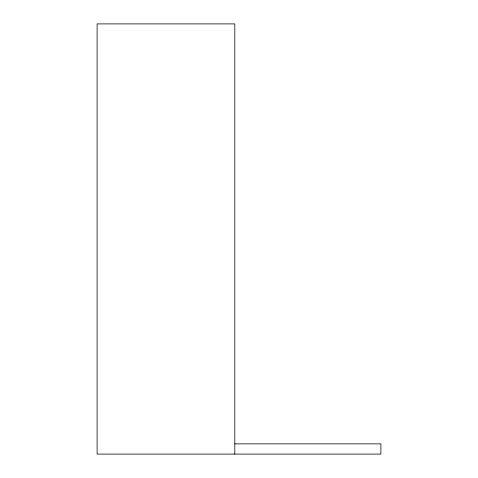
<?xml version="1.0" encoding="UTF-8"?>
<svg xmlns="http://www.w3.org/2000/svg" width="478" height="478" viewBox="0 0 478 478"><rect width="100%" height="100%" fill="white"/><g stroke="black" fill="none" stroke-linecap="round" stroke-linejoin="round"><path stroke-width="0.72" d="M234.812 443.871L380.894 443.871L380.894 454.1L97.106 454.1L97.106 23.9L234.812 23.9L234.812 454.1"/></g></svg>
